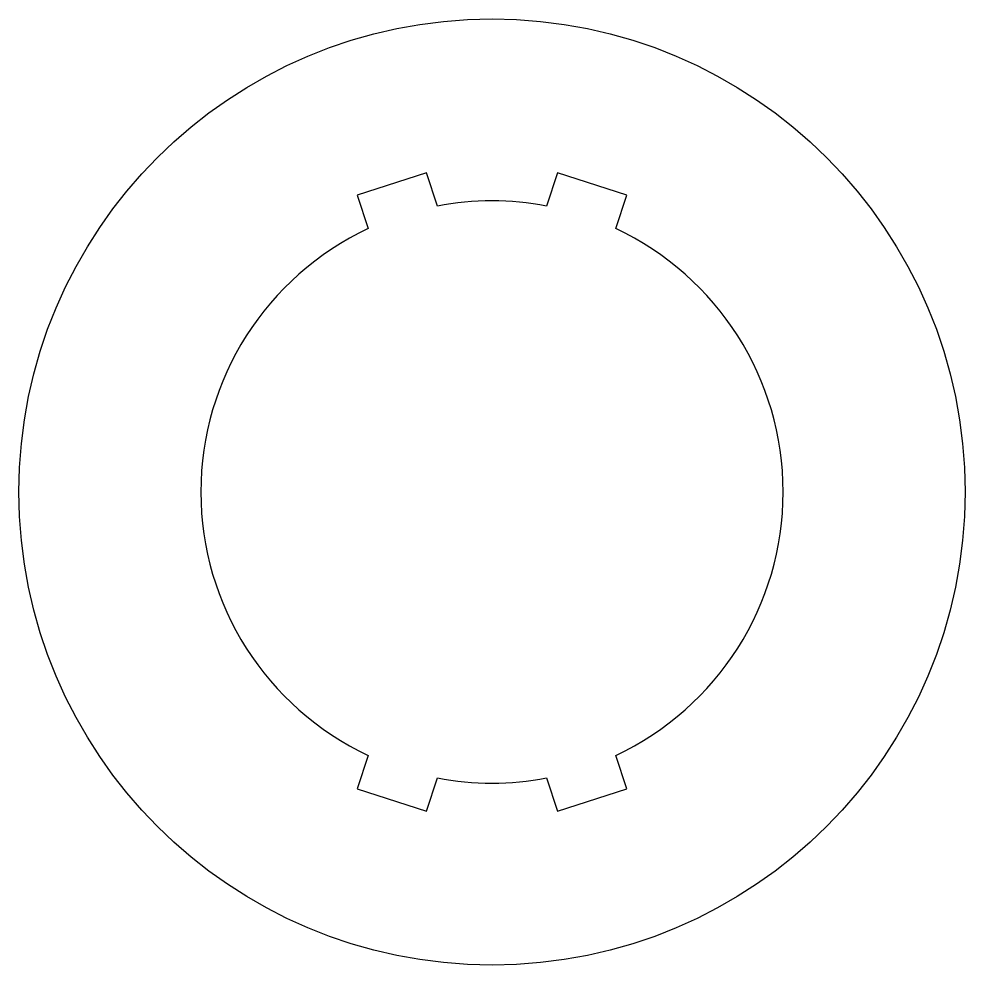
# Model space of a CAD drawing. Extents: x 600.8 to 639.8, y 425.4 to 464.4.
import ezdxf

# ---------------------------------------------------------------- set-up
doc = ezdxf.new("R2010")
doc.units = 0
doc.layers.get('0').update_dxf_attribs({"linetype": 'CONTINUOUS'})

msp = doc.modelspace()

# ---------------------------------------------------------------- linework, layer by layer
msp.add_lwpolyline([(615.239, 434.001), (614.793, 432.627), (617.646, 431.7), (618.092, 433.074, 0.094697), (622.597, 433.074), (623.043, 431.7), (625.897, 432.627), (625.45, 434.001, 0.634855), (625.45, 455.72), (625.897, 457.094), (623.043, 458.021), (622.597, 456.647, 0.094697), (618.092, 456.647), (617.646, 458.021), (614.793, 457.094), (615.239, 455.72, 0.634855)], format="xyb", close=True)
msp.add_circle((620.345, 444.861), 19.5)

doc.saveas('drawing.dxf')
